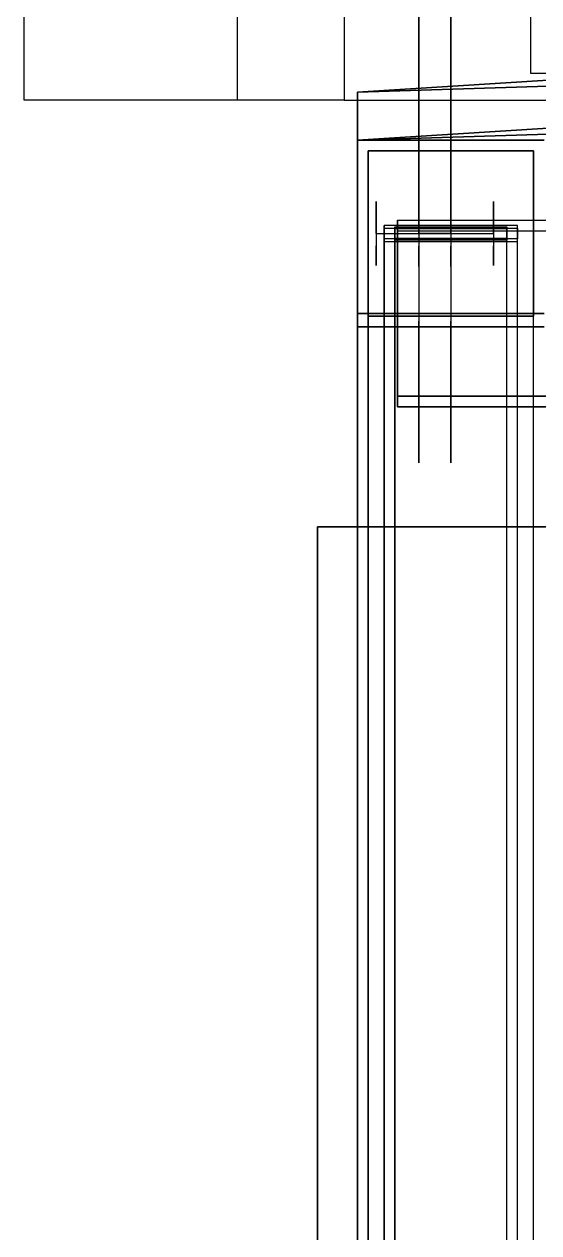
# Model space of a CAD drawing. Header units: millimetres. Extents: x -435 to 456, y 6 to 760.
# Drawn here: x -420 to -323.5, y 232.6 to 459.2 of the extents above; entities that cross this region are included whole.
import ezdxf

# ---------------------------------------------------------------- set-up
doc = ezdxf.new("R2010")
doc.units = ezdxf.units.MM
for name, color, linetype in [('B400', 7, 'Continuous'), ('B410', 7, 'Continuous'), ('B50', 7, 'Continuous'), ('B51', 7, 'Continuous'), ('C40', 7, 'Continuous'), ('E10', 7, 'Continuous'), ('H000', 7, 'Continuous'), ('H010', 7, 'Continuous'), ('H100', 7, 'Continuous'), ('H110', 7, 'Continuous'), ('L010', 7, 'Continuous'), ('L1000', 7, 'Continuous'), ('L1001', 7, 'Continuous'), ('L1002', 7, 'Continuous'), ('L1003', 7, 'Continuous'), ('L1004', 7, 'Continuous'), ('L1005', 7, 'Continuous'), ('L1006', 7, 'Continuous'), ('L1007', 7, 'Continuous'), ('L200', 7, 'Continuous'), ('R010', 7, 'Continuous'), ('R1000', 7, 'Continuous'), ('R1001', 7, 'Continuous'), ('R1002', 7, 'Continuous'), ('R1003', 7, 'Continuous'), ('R1004', 7, 'Continuous'), ('R1005', 7, 'Continuous'), ('R1006', 7, 'Continuous'), ('R1007', 7, 'Continuous'), ('R200', 7, 'Continuous'), ('S010', 7, 'Continuous'), ('S1000', 7, 'Continuous'), ('S1001', 7, 'Continuous'), ('S1002', 7, 'Continuous'), ('S1003', 7, 'Continuous'), ('S1004', 7, 'Continuous'), ('S200', 7, 'Continuous'), ('T00', 7, 'Continuous'), ('T10', 7, 'Continuous')]:
    doc.layers.add(name, color=color, linetype=linetype)

msp = doc.modelspace()

# ---------------------------------------------------------------- linework, layer by layer
at = {"layer": 'B400'}
for points in [[(-357.5, 405), (-357.5, 175)], [(-357.5, 175), (-357.5, 405)], [(-357.5, 405), (-357.5, 405)], [(-322.5, 405), (-357.5, 405)], [(-357.5, 405), (-322.5, 405)], [(-355.5, 405), (-355.5, 175)], [(-324.5, 405), (-355.5, 405)], [(-355.5, 175), (-355.5, 405)], [(-355.5, 405), (-324.5, 405)], [(-355.5, 405), (-355.5, 405)], [(-324.5, 175), (-324.5, 405)], [(-324.5, 175), (-324.5, 405)], [(-324.5, 405), (-324.5, 405)]]:
    msp.add_lwpolyline(points, dxfattribs=at)
at = {"layer": 'B410'}
for points in [[(-357.5, 405), (-357.5, 175)], [(-357.5, 175), (-357.5, 405)], [(-357.5, 405), (-357.5, 405)], [(-322.5, 405), (-357.5, 405)], [(-357.5, 405), (-322.5, 405)], [(-355.5, 405), (-355.5, 175)], [(-324.5, 405), (-355.5, 405)], [(-355.5, 175), (-355.5, 405)], [(-355.5, 405), (-324.5, 405)], [(-355.5, 405), (-355.5, 405)], [(-324.5, 175), (-324.5, 405)], [(-324.5, 175), (-324.5, 405)], [(-324.5, 405), (-324.5, 405)]]:
    msp.add_lwpolyline(points, dxfattribs=at)
at = {"layer": 'B50'}
for points in [[(-350, 422.5), (350, 422.5)], [(-350, 387.5), (-350, 422.5)], [(-350, 422.5), (350, 422.5)], [(-350, 422.5), (-350, 422.5)], [(-350, 422.5), (-350, 387.5)], [(-350, 420.5), (350, 420.5)], [(-350, 389.5), (-350, 420.5)], [(-350, 420.5), (350, 420.5)], [(-350, 420.5), (-350, 420.5)], [(-350, 420.5), (-350, 389.5)], [(-350, 389.5), (350, 389.5)], [(350, 389.5), (-350, 389.5)], [(-350, 389.5), (-350, 389.5)], [(350, 387.5), (-350, 387.5)], [(-350, 387.5), (350, 387.5)], [(-350, 387.5), (-350, 387.5)]]:
    msp.add_lwpolyline(points, dxfattribs=at)
at = {"layer": 'B51'}
for points in [[(-350, 422.5), (350, 422.5)], [(-350, 387.5), (-350, 422.5)], [(-350, 422.5), (350, 422.5)], [(-350, 422.5), (-350, 422.5)], [(-350, 422.5), (-350, 387.5)], [(-350, 420.5), (350, 420.5)], [(-350, 389.5), (-350, 420.5)], [(-350, 420.5), (350, 420.5)], [(-350, 420.5), (-350, 420.5)], [(-350, 420.5), (-350, 389.5)], [(-350, 389.5), (350, 389.5)], [(350, 389.5), (-350, 389.5)], [(-350, 389.5), (-350, 389.5)], [(350, 387.5), (-350, 387.5)], [(-350, 387.5), (350, 387.5)], [(-350, 387.5), (-350, 387.5)]]:
    msp.add_lwpolyline(points, dxfattribs=at)
at = {"layer": 'C40'}
for points in [[(-420, 445), (-420, 615)], [(-420, 445), (-420, 615)], [(-380, 445), (-380, 615)], [(-380, 445), (-380, 615)], [(-360, 615), (-360, 445)], [(-360, 615), (-360, 445)], [(-380, 445), (-384.18, 445), (-388.32, 445), (-392.36, 445), (-396.27, 445), (-400, 445), (-403.51, 445), (-406.77, 445), (-409.73, 445), (-412.36, 445), (-414.64, 445), (-416.54, 445), (-418.04, 445), (-419.13, 445), (-419.78, 445), (-420, 445)], [(-420, 445), (-420, 445)], [(-380, 445), (-384.18, 445), (-388.32, 445), (-392.36, 445), (-396.27, 445), (-400, 445), (-403.51, 445), (-406.77, 445), (-409.73, 445), (-412.36, 445), (-414.64, 445), (-416.54, 445), (-418.04, 445), (-419.13, 445), (-419.78, 445), (-420, 445)], [(-360, 445), (-380, 445)], [(-360, 445), (-380, 445)], [(-360, 445), (-355.82, 445), (-351.68, 445), (-347.64, 445), (-343.73, 445), (-340, 445), (-336.49, 445), (-333.23, 445), (-330.27, 445), (-327.64, 445), (-325.36, 445), (-323.46, 445), (-321.96, 445), (-320.87, 445), (-320.22, 445), (-320, 445)], [(-360, 445), (-355.82, 445), (-351.68, 445), (-347.64, 445), (-343.73, 445), (-340, 445), (-336.49, 445), (-333.23, 445), (-330.27, 445), (-327.64, 445), (-325.36, 445), (-323.46, 445), (-321.96, 445), (-320.87, 445), (-320.22, 445), (-320, 445)]]:
    msp.add_lwpolyline(points, dxfattribs=at)
at = {"layer": 'E10'}
for points in [[(-365, 185), (-365, 365)], [(-365, 365), (-185, 365)], [(-365, 365), (-365, 185)], [(-185, 365), (-365, 365)], [(-365, 365), (-365, 365)]]:
    msp.add_lwpolyline(points, dxfattribs=at)
at = {"layer": 'H000'}
for points in [[(-346, 420), (-346, 436.46), (-346, 450.41), (-346, 459.73), (-346, 463), (-346, 459.73), (-346, 450.41), (-346, 436.46), (-346, 420), (-346, 403.54), (-346, 389.59), (-346, 380.27), (-346, 377), (-346, 380.27), (-346, 389.59), (-346, 403.54)], [(-340, 420), (-340, 436.46), (-340, 450.41), (-340, 459.73), (-340, 463), (-340, 459.73), (-340, 450.41), (-340, 436.46), (-340, 420), (-340, 403.54), (-340, 389.59), (-340, 380.27), (-340, 377), (-340, 380.27), (-340, 389.59), (-340, 403.54)], [(-346, 420), (-346, 422.37), (-346, 424.38), (-346, 425.73), (-346, 426.2), (-346, 425.73), (-346, 424.38), (-346, 422.37), (-346, 420), (-346, 417.63), (-346, 415.62), (-346, 414.27), (-346, 413.8), (-346, 414.27), (-346, 415.62), (-346, 417.63)], [(-340, 420), (-340, 422.37), (-340, 424.38), (-340, 425.73), (-340, 426.2), (-340, 425.73), (-340, 424.38), (-340, 422.37), (-340, 420), (-340, 417.63), (-340, 415.62), (-340, 414.27), (-340, 413.8), (-340, 414.27), (-340, 415.62), (-340, 417.63)], [(-346, 420), (-340, 420)], [(-340, 420), (-346, 420)]]:
    msp.add_lwpolyline(points, dxfattribs=at)
at = {"layer": 'H010'}
for points in [[(-346, 420), (-346, 436.46), (-346, 450.41), (-346, 459.73), (-346, 463), (-346, 459.73), (-346, 450.41), (-346, 436.46), (-346, 420), (-346, 403.54), (-346, 389.59), (-346, 380.27), (-346, 377), (-346, 380.27), (-346, 389.59), (-346, 403.54)], [(-340, 420), (-340, 436.46), (-340, 450.41), (-340, 459.73), (-340, 463), (-340, 459.73), (-340, 450.41), (-340, 436.46), (-340, 420), (-340, 403.54), (-340, 389.59), (-340, 380.27), (-340, 377), (-340, 380.27), (-340, 389.59), (-340, 403.54)], [(-346, 420), (-346, 422.37), (-346, 424.38), (-346, 425.73), (-346, 426.2), (-346, 425.73), (-346, 424.38), (-346, 422.37), (-346, 420), (-346, 417.63), (-346, 415.62), (-346, 414.27), (-346, 413.8), (-346, 414.27), (-346, 415.62), (-346, 417.63)], [(-340, 420), (-340, 422.37), (-340, 424.38), (-340, 425.73), (-340, 426.2), (-340, 425.73), (-340, 424.38), (-340, 422.37), (-340, 420), (-340, 417.63), (-340, 415.62), (-340, 414.27), (-340, 413.8), (-340, 414.27), (-340, 415.62), (-340, 417.63)], [(-346, 420), (-340, 420)], [(-340, 420), (-346, 420)]]:
    msp.add_lwpolyline(points, dxfattribs=at)
at = {"layer": 'H100'}
for points in [[(-354, 420), (-354, 422.3), (-354, 424.24), (-354, 425.54), (-354, 426), (-354, 425.54), (-354, 424.24), (-354, 422.3), (-354, 420), (-354, 417.7), (-354, 415.76), (-354, 414.46), (-354, 414), (-354, 414.46), (-354, 415.76), (-354, 417.7)], [(-332, 420), (-332, 422.3), (-332, 424.24), (-332, 425.54), (-332, 426), (-332, 425.54), (-332, 424.24), (-332, 422.3), (-332, 420), (-332, 417.7), (-332, 415.76), (-332, 414.46), (-332, 414), (-332, 414.46), (-332, 415.76), (-332, 417.7)], [(-354, 420), (-332, 420)]]:
    msp.add_lwpolyline(points, dxfattribs=at)
at = {"layer": 'H110'}
for points in [[(-354, 420), (-354, 422.3), (-354, 424.24), (-354, 425.54), (-354, 426), (-354, 425.54), (-354, 424.24), (-354, 422.3), (-354, 420), (-354, 417.7), (-354, 415.76), (-354, 414.46), (-354, 414), (-354, 414.46), (-354, 415.76), (-354, 417.7)], [(-332, 420), (-332, 422.3), (-332, 424.24), (-332, 425.54), (-332, 426), (-332, 425.54), (-332, 424.24), (-332, 422.3), (-332, 420), (-332, 417.7), (-332, 415.76), (-332, 414.46), (-332, 414), (-332, 414.46), (-332, 415.76), (-332, 417.7)], [(-354, 420), (-332, 420)]]:
    msp.add_lwpolyline(points, dxfattribs=at)
at = {"layer": 'L010'}
for points in [[(-357.5, 437.5), (-357.5, 437.5)], [(-322.5, 437.5), (-357.5, 437.5)], [(-357.5, 437.5), (-322.5, 437.5)], [(-357.5, 437.5), (-357.5, 402.5)], [(-357.5, 402.5), (-357.5, 437.5)], [(-355.5, 435.5), (-355.5, 435.5)], [(-355.5, 404.5), (-355.5, 435.5)], [(-355.5, 435.5), (-355.5, 404.5)], [(-355.5, 435.5), (-324.5, 435.5)], [(-324.5, 435.5), (-355.5, 435.5)], [(-324.5, 435.5), (-324.5, 435.5)], [(-324.5, 435.5), (-324.5, 404.5)], [(-324.5, 404.5), (-324.5, 435.5)], [(-355.5, 404.5), (-355.5, 404.5)], [(-324.5, 404.5), (-355.5, 404.5)], [(-355.5, 404.5), (-324.5, 404.5)], [(-324.5, 404.5), (-324.5, 404.5)], [(-357.5, 402.5), (-357.5, 402.5)], [(-357.5, 402.5), (-322.5, 402.5)], [(-322.5, 402.5), (-357.5, 402.5)]]:
    msp.add_lwpolyline(points, dxfattribs=at)
at = {"layer": 'L1000'}
for points in [[(-321.75, 447.64), (-357.5, 446.5)], [(-357.5, 446.5), (-321.75, 447.64)], [(-357.5, 446.5), (-357.5, 446.5)], [(-357.5, 446.5), (-357.5, 437.5)], [(-357.5, 437.5), (-357.5, 446.5)], [(-357.5, 437.5), (-321.75, 438.64)], [(-321.75, 438.64), (-357.5, 437.5)], [(-357.5, 437.5), (-357.5, 437.5)]]:
    msp.add_lwpolyline(points, dxfattribs=at)
at = {"layer": 'L1001'}
for points in [[(-321.75, 447.64), (-357.5, 446.5)], [(-357.5, 446.5), (-321.75, 447.64)], [(-357.5, 446.5), (-357.5, 446.5)], [(-357.5, 446.5), (-357.5, 437.5)], [(-357.5, 437.5), (-357.5, 446.5)], [(-357.5, 437.5), (-321.75, 438.64)], [(-321.75, 438.64), (-357.5, 437.5)], [(-357.5, 437.5), (-357.5, 437.5)]]:
    msp.add_lwpolyline(points, dxfattribs=at)
at = {"layer": 'L1002'}
for points in [[(-321.75, 447.64), (-357.5, 446.5)], [(-357.5, 446.5), (-321.75, 447.64)], [(-357.5, 446.5), (-357.5, 446.5)], [(-357.5, 446.5), (-357.5, 437.5)], [(-357.5, 437.5), (-357.5, 446.5)], [(-357.5, 437.5), (-321.75, 438.64)], [(-321.75, 438.64), (-357.5, 437.5)], [(-357.5, 437.5), (-357.5, 437.5)]]:
    msp.add_lwpolyline(points, dxfattribs=at)
at = {"layer": 'L1003'}
for points in [[(-321.75, 447.64), (-357.5, 446.5)], [(-357.5, 446.5), (-321.75, 447.64)], [(-357.5, 446.5), (-357.5, 446.5)], [(-357.5, 446.5), (-357.5, 437.5)], [(-357.5, 437.5), (-357.5, 446.5)], [(-357.5, 437.5), (-321.75, 438.64)], [(-321.75, 438.64), (-357.5, 437.5)], [(-357.5, 437.5), (-357.5, 437.5)]]:
    msp.add_lwpolyline(points, dxfattribs=at)
at = {"layer": 'L1004'}
for points in [[(-321.75, 447.64), (-357.5, 446.5)], [(-357.5, 446.5), (-321.75, 447.64)], [(-357.5, 446.5), (-357.5, 446.5)], [(-357.5, 446.5), (-357.5, 437.5)], [(-357.5, 437.5), (-357.5, 446.5)], [(-357.5, 437.5), (-321.75, 438.64)], [(-321.75, 438.64), (-357.5, 437.5)], [(-357.5, 437.5), (-357.5, 437.5)]]:
    msp.add_lwpolyline(points, dxfattribs=at)
at = {"layer": 'L1005'}
for points in [[(-321.75, 447.64), (-357.5, 446.5)], [(-357.5, 446.5), (-321.75, 447.64)], [(-357.5, 446.5), (-357.5, 446.5)], [(-357.5, 446.5), (-357.5, 437.5)], [(-357.5, 437.5), (-357.5, 446.5)], [(-357.5, 437.5), (-321.75, 438.64)], [(-321.75, 438.64), (-357.5, 437.5)], [(-357.5, 437.5), (-357.5, 437.5)]]:
    msp.add_lwpolyline(points, dxfattribs=at)
at = {"layer": 'L1006'}
for points in [[(-321.75, 447.64), (-357.5, 446.5)], [(-357.5, 446.5), (-321.75, 447.64)], [(-357.5, 446.5), (-357.5, 446.5)], [(-357.5, 446.5), (-357.5, 437.5)], [(-357.5, 437.5), (-357.5, 446.5)], [(-357.5, 437.5), (-321.75, 438.64)], [(-321.75, 438.64), (-357.5, 437.5)], [(-357.5, 437.5), (-357.5, 437.5)]]:
    msp.add_lwpolyline(points, dxfattribs=at)
at = {"layer": 'L1007'}
for points in [[(-321.75, 447.64), (-357.5, 446.5)], [(-357.5, 446.5), (-321.75, 447.64)], [(-357.5, 446.5), (-357.5, 446.5)], [(-357.5, 446.5), (-357.5, 437.5)], [(-357.5, 437.5), (-357.5, 446.5)], [(-357.5, 437.5), (-321.75, 438.64)], [(-321.75, 438.64), (-357.5, 437.5)], [(-357.5, 437.5), (-357.5, 437.5)]]:
    msp.add_lwpolyline(points, dxfattribs=at)
at = {"layer": 'L200'}
for points in [[(-325, 450), (-325, 520)], [(-325, 450), (-325, 520)], [(-300, 450), (-302.61, 450), (-305.2, 450), (-307.73, 450), (-310.17, 450), (-312.5, 450), (-314.69, 450), (-316.73, 450), (-318.58, 450), (-320.23, 450), (-321.65, 450), (-322.84, 450), (-323.78, 450), (-324.45, 450), (-324.86, 450), (-325, 450)], [(-325, 450), (-325, 450)], [(-300, 450), (-302.61, 450), (-305.2, 450), (-307.73, 450), (-310.17, 450), (-312.5, 450), (-314.69, 450), (-316.73, 450), (-318.58, 450), (-320.23, 450), (-321.65, 450), (-322.84, 450), (-323.78, 450), (-324.45, 450), (-324.86, 450), (-325, 450)]]:
    msp.add_lwpolyline(points, dxfattribs=at)
at = {"layer": 'R010'}
for points in [[(-357.5, 437.5), (-357.5, 437.5)], [(-322.5, 437.5), (-357.5, 437.5)], [(-357.5, 437.5), (-322.5, 437.5)], [(-357.5, 437.5), (-357.5, 402.5)], [(-357.5, 402.5), (-357.5, 437.5)], [(-355.5, 435.5), (-355.5, 435.5)], [(-355.5, 404.5), (-355.5, 435.5)], [(-355.5, 435.5), (-355.5, 404.5)], [(-355.5, 435.5), (-324.5, 435.5)], [(-324.5, 435.5), (-355.5, 435.5)], [(-324.5, 435.5), (-324.5, 435.5)], [(-324.5, 435.5), (-324.5, 404.5)], [(-324.5, 404.5), (-324.5, 435.5)], [(-355.5, 404.5), (-355.5, 404.5)], [(-324.5, 404.5), (-355.5, 404.5)], [(-355.5, 404.5), (-324.5, 404.5)], [(-324.5, 404.5), (-324.5, 404.5)], [(-357.5, 402.5), (-357.5, 402.5)], [(-357.5, 402.5), (-322.5, 402.5)], [(-322.5, 402.5), (-357.5, 402.5)]]:
    msp.add_lwpolyline(points, dxfattribs=at)
at = {"layer": 'R1000'}
for points in [[(-321.75, 448.78), (-357.5, 446.5)], [(-357.5, 446.5), (-321.75, 448.78)], [(-357.5, 446.5), (-357.5, 446.5)], [(-357.5, 446.5), (-357.5, 437.5)], [(-357.5, 437.5), (-357.5, 446.5)], [(-357.5, 437.5), (-321.75, 439.78)], [(-321.75, 439.78), (-357.5, 437.5)], [(-357.5, 437.5), (-357.5, 437.5)]]:
    msp.add_lwpolyline(points, dxfattribs=at)
at = {"layer": 'R1001'}
for points in [[(-321.75, 448.78), (-357.5, 446.5)], [(-357.5, 446.5), (-321.75, 448.78)], [(-357.5, 446.5), (-357.5, 446.5)], [(-357.5, 446.5), (-357.5, 437.5)], [(-357.5, 437.5), (-357.5, 446.5)], [(-357.5, 437.5), (-321.75, 439.78)], [(-321.75, 439.78), (-357.5, 437.5)], [(-357.5, 437.5), (-357.5, 437.5)]]:
    msp.add_lwpolyline(points, dxfattribs=at)
at = {"layer": 'R1002'}
for points in [[(-321.75, 448.78), (-357.5, 446.5)], [(-357.5, 446.5), (-321.75, 448.78)], [(-357.5, 446.5), (-357.5, 446.5)], [(-357.5, 446.5), (-357.5, 437.5)], [(-357.5, 437.5), (-357.5, 446.5)], [(-357.5, 437.5), (-321.75, 439.78)], [(-321.75, 439.78), (-357.5, 437.5)], [(-357.5, 437.5), (-357.5, 437.5)]]:
    msp.add_lwpolyline(points, dxfattribs=at)
at = {"layer": 'R1003'}
for points in [[(-321.75, 448.78), (-357.5, 446.5)], [(-357.5, 446.5), (-321.75, 448.78)], [(-357.5, 446.5), (-357.5, 446.5)], [(-357.5, 446.5), (-357.5, 437.5)], [(-357.5, 437.5), (-357.5, 446.5)], [(-357.5, 437.5), (-321.75, 439.78)], [(-321.75, 439.78), (-357.5, 437.5)], [(-357.5, 437.5), (-357.5, 437.5)]]:
    msp.add_lwpolyline(points, dxfattribs=at)
at = {"layer": 'R1004'}
for points in [[(-321.75, 448.78), (-357.5, 446.5)], [(-357.5, 446.5), (-321.75, 448.78)], [(-357.5, 446.5), (-357.5, 446.5)], [(-357.5, 446.5), (-357.5, 437.5)], [(-357.5, 437.5), (-357.5, 446.5)], [(-357.5, 437.5), (-321.75, 439.78)], [(-321.75, 439.78), (-357.5, 437.5)], [(-357.5, 437.5), (-357.5, 437.5)]]:
    msp.add_lwpolyline(points, dxfattribs=at)
at = {"layer": 'R1005'}
for points in [[(-321.75, 448.78), (-357.5, 446.5)], [(-357.5, 446.5), (-321.75, 448.78)], [(-357.5, 446.5), (-357.5, 446.5)], [(-357.5, 446.5), (-357.5, 437.5)], [(-357.5, 437.5), (-357.5, 446.5)], [(-357.5, 437.5), (-321.75, 439.78)], [(-321.75, 439.78), (-357.5, 437.5)], [(-357.5, 437.5), (-357.5, 437.5)]]:
    msp.add_lwpolyline(points, dxfattribs=at)
at = {"layer": 'R1006'}
for points in [[(-321.75, 448.78), (-357.5, 446.5)], [(-357.5, 446.5), (-321.75, 448.78)], [(-357.5, 446.5), (-357.5, 446.5)], [(-357.5, 446.5), (-357.5, 437.5)], [(-357.5, 437.5), (-357.5, 446.5)], [(-357.5, 437.5), (-321.75, 439.78)], [(-321.75, 439.78), (-357.5, 437.5)], [(-357.5, 437.5), (-357.5, 437.5)]]:
    msp.add_lwpolyline(points, dxfattribs=at)
at = {"layer": 'R1007'}
for points in [[(-321.75, 448.78), (-357.5, 446.5)], [(-357.5, 446.5), (-321.75, 448.78)], [(-357.5, 446.5), (-357.5, 446.5)], [(-357.5, 446.5), (-357.5, 437.5)], [(-357.5, 437.5), (-357.5, 446.5)], [(-357.5, 437.5), (-321.75, 439.78)], [(-321.75, 439.78), (-357.5, 437.5)], [(-357.5, 437.5), (-357.5, 437.5)]]:
    msp.add_lwpolyline(points, dxfattribs=at)
at = {"layer": 'R200'}
for points in [[(-325, 450), (-325, 520)], [(-325, 450), (-325, 520)], [(-300, 450), (-302.61, 450), (-305.2, 450), (-307.73, 450), (-310.17, 450), (-312.5, 450), (-314.69, 450), (-316.73, 450), (-318.58, 450), (-320.23, 450), (-321.65, 450), (-322.84, 450), (-323.78, 450), (-324.45, 450), (-324.86, 450), (-325, 450)], [(-325, 450), (-325, 450)], [(-300, 450), (-302.61, 450), (-305.2, 450), (-307.73, 450), (-310.17, 450), (-312.5, 450), (-314.69, 450), (-316.73, 450), (-318.58, 450), (-320.23, 450), (-321.65, 450), (-322.84, 450), (-323.78, 450), (-324.45, 450), (-324.86, 450), (-325, 450)]]:
    msp.add_lwpolyline(points, dxfattribs=at)
at = {"layer": 'S010'}
for points in [[(-357.5, 437.5), (-357.5, 437.5)], [(-322.5, 437.5), (-357.5, 437.5)], [(-357.5, 437.5), (-322.5, 437.5)], [(-357.5, 437.5), (-357.5, 402.5)], [(-357.5, 402.5), (-357.5, 437.5)], [(-355.5, 435.5), (-355.5, 435.5)], [(-355.5, 404.5), (-355.5, 435.5)], [(-355.5, 435.5), (-355.5, 404.5)], [(-355.5, 435.5), (-324.5, 435.5)], [(-324.5, 435.5), (-355.5, 435.5)], [(-324.5, 435.5), (-324.5, 435.5)], [(-324.5, 435.5), (-324.5, 404.5)], [(-324.5, 404.5), (-324.5, 435.5)], [(-355.5, 404.5), (-355.5, 404.5)], [(-324.5, 404.5), (-355.5, 404.5)], [(-355.5, 404.5), (-324.5, 404.5)], [(-324.5, 404.5), (-324.5, 404.5)], [(-357.5, 402.5), (-357.5, 402.5)], [(-357.5, 402.5), (-322.5, 402.5)], [(-322.5, 402.5), (-357.5, 402.5)]]:
    msp.add_lwpolyline(points, dxfattribs=at)
at = {"layer": 'S1000'}
for points in [[(-321.75, 447.64), (-357.5, 446.5)], [(-357.5, 446.5), (-321.75, 447.64)], [(-357.5, 446.5), (-357.5, 446.5)], [(-357.5, 446.5), (-357.5, 437.5)], [(-357.5, 437.5), (-357.5, 446.5)], [(-357.5, 437.5), (-321.75, 438.64)], [(-321.75, 438.64), (-357.5, 437.5)], [(-357.5, 437.5), (-357.5, 437.5)]]:
    msp.add_lwpolyline(points, dxfattribs=at)
at = {"layer": 'S1001'}
for points in [[(-321.75, 447.64), (-357.5, 446.5)], [(-357.5, 446.5), (-321.75, 447.64)], [(-357.5, 446.5), (-357.5, 446.5)], [(-357.5, 446.5), (-357.5, 437.5)], [(-357.5, 437.5), (-357.5, 446.5)], [(-357.5, 437.5), (-321.75, 438.64)], [(-321.75, 438.64), (-357.5, 437.5)], [(-357.5, 437.5), (-357.5, 437.5)]]:
    msp.add_lwpolyline(points, dxfattribs=at)
at = {"layer": 'S1002'}
for points in [[(-321.75, 447.64), (-357.5, 446.5)], [(-357.5, 446.5), (-321.75, 447.64)], [(-357.5, 446.5), (-357.5, 446.5)], [(-357.5, 446.5), (-357.5, 437.5)], [(-357.5, 437.5), (-357.5, 446.5)], [(-357.5, 437.5), (-321.75, 438.64)], [(-321.75, 438.64), (-357.5, 437.5)], [(-357.5, 437.5), (-357.5, 437.5)]]:
    msp.add_lwpolyline(points, dxfattribs=at)
at = {"layer": 'S1003'}
for points in [[(-321.75, 447.64), (-357.5, 446.5)], [(-357.5, 446.5), (-321.75, 447.64)], [(-357.5, 446.5), (-357.5, 446.5)], [(-357.5, 446.5), (-357.5, 437.5)], [(-357.5, 437.5), (-357.5, 446.5)], [(-357.5, 437.5), (-321.75, 438.64)], [(-321.75, 438.64), (-357.5, 437.5)], [(-357.5, 437.5), (-357.5, 437.5)]]:
    msp.add_lwpolyline(points, dxfattribs=at)
at = {"layer": 'S1004'}
for points in [[(-321.75, 447.64), (-357.5, 446.5)], [(-357.5, 446.5), (-321.75, 447.64)], [(-357.5, 446.5), (-357.5, 446.5)], [(-357.5, 446.5), (-357.5, 437.5)], [(-357.5, 437.5), (-357.5, 446.5)], [(-357.5, 437.5), (-321.75, 438.64)], [(-321.75, 438.64), (-357.5, 437.5)], [(-357.5, 437.5), (-357.5, 437.5)]]:
    msp.add_lwpolyline(points, dxfattribs=at)
at = {"layer": 'S200'}
for points in [[(-325, 450), (-325, 520)], [(-325, 450), (-325, 520)], [(-300, 450), (-302.61, 450), (-305.2, 450), (-307.73, 450), (-310.17, 450), (-312.5, 450), (-314.69, 450), (-316.73, 450), (-318.58, 450), (-320.23, 450), (-321.65, 450), (-322.84, 450), (-323.78, 450), (-324.45, 450), (-324.86, 450), (-325, 450)], [(-325, 450), (-325, 450)], [(-300, 450), (-302.61, 450), (-305.2, 450), (-307.73, 450), (-310.17, 450), (-312.5, 450), (-314.69, 450), (-316.73, 450), (-318.58, 450), (-320.23, 450), (-321.65, 450), (-322.84, 450), (-323.78, 450), (-324.45, 450), (-324.86, 450), (-325, 450)]]:
    msp.add_lwpolyline(points, dxfattribs=at)
at = {"layer": 'T00'}
for points in [[(-352.5, 176.52), (-352.5, 421.52)], [(-352.5, 421.52), (-352.5, 418.48)], [(-327.5, 421.52), (-352.5, 421.52)], [(-350.5, 176.28), (-350.5, 421.28)], [(-350.5, 421.28), (-329.5, 421.28)], [(-350.5, 418.72), (-350.5, 421.28)], [(-329.5, 176.28), (-329.5, 421.28)], [(-329.5, 421.28), (-329.5, 418.72)], [(-327.5, 176.52), (-327.5, 421.52)], [(-327.5, 418.48), (-327.5, 421.52)], [(-352.5, 418.48), (-352.5, 173.48)], [(-352.5, 418.48), (-327.5, 418.48)], [(-350.5, 418.72), (-350.5, 173.72)], [(-329.5, 418.72), (-350.5, 418.72)], [(-329.5, 173.72), (-329.5, 418.72)], [(-327.5, 173.48), (-327.5, 418.48)]]:
    msp.add_lwpolyline(points, dxfattribs=at)
at = {"layer": 'T10'}
for points in [[(-352.5, 421.02), (-352.5, 176.02)], [(-352.5, 418.98), (-352.5, 421.02)], [(-352.5, 421.02), (-327.5, 421.02)], [(-350.5, 420.85), (-350.5, 175.85)], [(-329.5, 420.85), (-350.5, 420.85)], [(-350.5, 420.85), (-350.5, 419.15)], [(-329.5, 175.85), (-329.5, 420.85)], [(-329.5, 419.15), (-329.5, 420.85)], [(-327.5, 176.02), (-327.5, 421.02)], [(-327.5, 421.02), (-327.5, 418.98)], [(-352.5, 173.98), (-352.5, 418.98)], [(-327.5, 418.98), (-352.5, 418.98)], [(-350.5, 174.15), (-350.5, 419.15)], [(-350.5, 419.15), (-329.5, 419.15)], [(-329.5, 174.15), (-329.5, 419.15)], [(-327.5, 173.98), (-327.5, 418.98)]]:
    msp.add_lwpolyline(points, dxfattribs=at)

doc.saveas('drawing.dxf')
